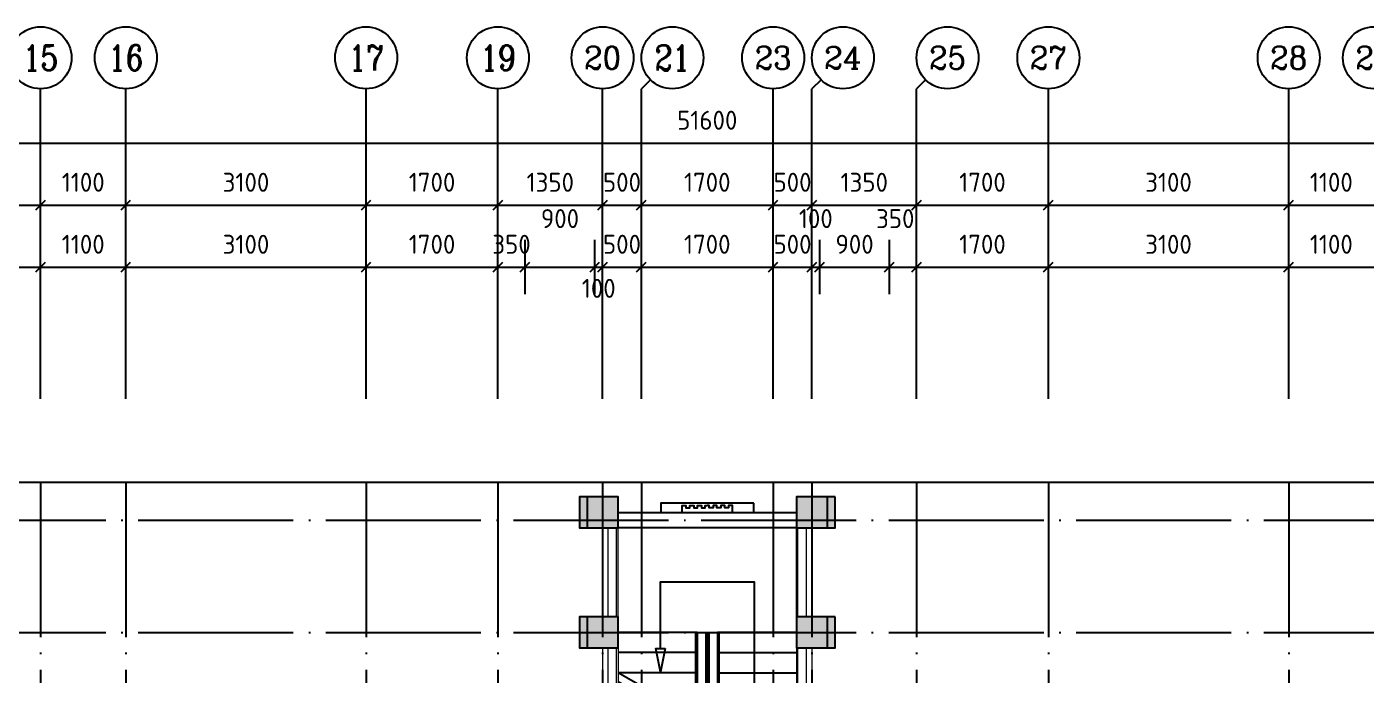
# Model space of a CAD drawing. Header units: millimetres. Extents: x -133666 to 880576, y -269375 to 86941.
# Drawn here: x -55733 to -38455, y -103391 to -95025 of the extents above; entities that cross this region are included whole.
import ezdxf
from ezdxf.enums import TextEntityAlignment as Align

# ---------------------------------------------------------------- set-up
doc = ezdxf.new("R2010")
doc.units = ezdxf.units.MM
doc.header["$LTSCALE"] = 1000
doc.linetypes.add('DOTE', pattern=[2.42, 2, -0.2, 0.02, -0.2])
doc.layers.get('0').update_dxf_attribs({"linetype": 'CONTINUOUS'})
doc.layers.add('0看线', color=9, linetype='CONTINUOUS', lineweight=0)
for name, color, linetype in [('0铝板', 34, 'CONTINUOUS'), ('AXIS_TEXT', 7, 'CONTINUOUS'), ('AXIS_轴号_A', 4, 'CONTINUOUS'), ('AXIS_轴文_A', 7, 'CONTINUOUS'), ('AXIS_轴线_A', 1, 'DOTE'), ('COLU_柱墙_A', 2, 'CONTINUOUS'), ('DIM_符号_A', 3, 'CONTINUOUS'), ('HATCH_通用填充_A', 251, 'CONTINUOUS'), ('STAIR_楼电梯_A', 9, 'CONTINUOUS'), ('WALL_填充墙_A', 2, 'CONTINUOUS')]:
    doc.layers.add(name, color=color, linetype=linetype)
doc.styles.add('_TCH_AXIS', font='COMPLEX', dxfattribs={"bigfont": 'GBCBIG'})
doc.styles.add('CADReader_TextStyle', font='tssdeng.shx', dxfattribs={"height": 0.2, "bigfont": 'gbcbig.shx'})
doc.styles.add('COMPLEX', font='COMPLEX')

# ---------------------------------------------------------------- blocks, each defined once
blk = doc.blocks.new('tgueuiisyeuuw')
at = {"layer": 'HATCH_通用填充_A'}
h = blk.add_hatch(color=256, dxfattribs=at)
h.dxf.hatch_style = 1
h.paths.add_polyline_path([(2740, -1590), (2740, -1990), (3140, -1990), (3140, -1590)])
at = {"layer": '0看线'}
for p, q in [((240, -1590), (240, -440)), ((310, -1590), (310, -440)), ((420, -1590), (420, -440)), ((440, -1590), (440, -440)), ((2740, -1590), (2740, -440)), ((2760, -1590), (2760, -440)), ((2870, -1590), (2870, -440)), ((2940, -1590), (2940, -440)), ((240, -1990), (240, -3870)), ((310, -3870), (310, -1990)), ((420, -3870), (420, -1990)), ((440, -1990), (440, -3870)), ((2740, -1990), (2740, -3870)), ((2760, -3870), (2760, -1990)), ((2870, -3870), (2870, -1990)), ((2940, -1990), (2940, -3870)), ((-810, -3740), (240, -3740)), ((2940, -3740), (3990, -3740)), ((-810, -3890), (240, -3890)), ((2940, -3890), (3990, -3890))]:
    blk.add_line(p, q, dxfattribs=at)
for points in [[(-1140, -4140), (-1140, -5440)], [(-810, -4140), (-810, -5440)], [(3990, -4140), (3990, -5440)], [(4320, -4140), (4320, -5440)]]:
    blk.add_lwpolyline(points, dxfattribs=at)
at = {"layer": '0铝板'}
for points in [[(990, -120), (2190, -120), (2190, -240), (990, -240), (990, -120)], [(1265, -240), (1265, -150), (1315, -150), (1315, -180), (1365, -180), (1365, -150), (1415, -150), (1415, -180), (1465, -180), (1465, -150), (1515, -150), (1515, -180), (1565, -180), (1565, -150), (1590, -150)], [(1915, -240), (1915, -150), (1865, -150), (1865, -180), (1815, -180), (1815, -150), (1765, -150), (1765, -180), (1715, -180), (1715, -150), (1665, -150), (1665, -180), (1615, -180), (1615, -150), (1590, -150)]]:
    blk.add_lwpolyline(points, dxfattribs=at)
at = {"layer": 'COLU_柱墙_A', "linetype": 'Continuous'}
for points in [[(440, -40), (440, -440), (40, -440), (40, -40), (440, -40)], [(3140, -40), (3140, -440), (2740, -440), (2740, -40), (3140, -40)], [(440, -1590), (440, -1990), (40, -1990), (40, -1590), (440, -1590)], [(3140, -1590), (3140, -1990), (2740, -1990), (2740, -1590), (3140, -1590)], [(-810, -4140), (-810, -3740), (-1210, -3740), (-1210, -4140), (-810, -4140)], [(4390, -4140), (4390, -3740), (3990, -3740), (3990, -4140), (4390, -4140)]]:
    blk.add_lwpolyline(points, dxfattribs=at)
at = {"layer": 'STAIR_楼电梯_A'}
for p, q in [((440, -1790), (1460, -1790)), ((1460, -1790), (500, -1790)), ((1440, -1790), (1440, -3870)), ((1460, -1790), (1460, -3870)), ((1720, -1790), (1460, -1790)), ((1570, -1790), (1570, -3870)), ((1610, -1790), (1570, -1790)), ((1590, -2974), (1590, -1790)), ((1590, -1790), (1590, -3870)), ((1590, -2974), (1590, -1790)), ((1590, -1790), (1590, -2974)), ((1590, -1790), (1590, -3870)), ((1610, -1790), (1610, -3870)), ((1720, -1790), (2740, -1790)), ((1720, -1790), (1720, -3870)), ((1730, -1790), (2680, -1790)), ((1740, -1790), (1740, -3870)), ((1440, -2050), (440, -2050)), ((1740, -2050), (2740, -2050)), ((1440, -2310), (440, -2310)), ((1740, -2310), (2740, -2310)), ((2212, -2615), (2740, -2310)), ((1440, -2570), (440, -2570)), ((1740, -2570), (2290, -2570)), ((2239, -2715), (2740, -2426)), ((2490, -2570), (2740, -2570)), ((1590, -2974), (2074, -2695)), ((2101, -2795), (2054, -2623)), ((2054, -2623), (2260, -2795)), ((2260, -2795), (2212, -2615)), ((1440, -2830), (440, -2830)), ((1590, -3090), (2101, -2795)), ((1740, -2830), (1840, -2830)), ((2040, -2830), (2740, -2830)), ((1440, -3090), (440, -3090)), ((1590, -3870), (1590, -3090)), ((1590, -3870), (1590, -3090)), ((1590, -3090), (1590, -3870)), ((1740, -3090), (2740, -3090)), ((1440, -3350), (440, -3350)), ((1740, -3350), (2740, -3350)), ((1440, -3610), (440, -3610)), ((1740, -3610), (2740, -3610)), ((1460, -3870), (440, -3870)), ((1720, -3870), (1460, -3870)), ((1720, -3870), (2740, -3870))]:
    blk.add_line(p, q, dxfattribs=at)
at = {"layer": 'WALL_填充墙_A', "linetype": 'Continuous'}
blk.add_lwpolyline([(2740, -440), (2740, -240), (440, -240), (440, -440), (2740, -440)], dxfattribs=at)
blk = doc.blocks.new('A$C2E3860E6')
at = {"layer": 'HATCH_通用填充_A'}
h = blk.add_hatch(color=256, dxfattribs=at)
h.dxf.hatch_style = 1
h.paths.add_polyline_path([(39600, 200), (40000, 200), (40000, 0), (39400, 0), (39400, 850), (39600, 850)])
h.paths.add_polyline_path([(46600, 200), (46200, 200), (46200, 0), (46800, 0), (46800, 850), (46600, 850)])
h.paths.add_polyline_path([(22400, 200), (22800, 200), (22800, 0), (22200, 0), (22200, 850), (22400, 850)])
h.paths.add_polyline_path([(29400, 200), (29000, 200), (29000, 0), (29600, 0), (29600, 850), (29400, 850)])
h.paths.add_polyline_path([(41950, 15750), (41450, 15750), (41450, 15350), (41950, 15350)])
h.paths.add_polyline_path([(44750, 15750), (44250, 15750), (44250, 15350), (44750, 15350)])
h.paths.add_polyline_path([(38600, 9900), (38600, 10750), (38800, 10750), (38800, 9900)])
h.paths.add_polyline_path([(47600, 9900), (47600, 10750), (47400, 10750), (47400, 9900)])
h.paths.add_polyline_path([(41950, 17300), (41450, 17300), (41450, 16900), (41950, 16900)])
h.paths.add_polyline_path([(44750, 17300), (44250, 17300), (44250, 16900), (44750, 16900)])
h.paths.add_polyline_path([(40800, 13600), (40300, 13600), (40300, 13200), (40800, 13200)])
h.paths.add_polyline_path([(45900, 13600), (45400, 13600), (45400, 13200), (45900, 13200)])
h.paths.add_polyline_path([(35700, 11700), (35700, 11200), (35500, 11200), (35500, 11900), (36350, 11900), (36350, 11700)])
h.paths.add_polyline_path([(34600, 9900), (34600, 8450), (34400, 8450), (34400, 10100), (34600, 10100)])
h.paths.add_polyline_path([(35150, 5900), (34600, 5900), (34600, 6550), (34400, 6550), (34400, 5700), (35150, 5700)])
h.paths.add_polyline_path([(43200, 5900), (43000, 5900), (43000, 5050), (43200, 5050)])
h.paths.add_polyline_path([(43850, 11700), (43850, 11300), (44050, 11300), (44050, 11900), (42150, 11900), (42150, 9900), (44050, 9900), (44050, 10500), (43850, 10500), (43850, 10100), (42350, 10100), (42350, 11700)])
h.paths.add_polyline_path([(50500, 11700), (50500, 11200), (50700, 11200), (50700, 11900), (49850, 11900), (49850, 11700)])
h.paths.add_polyline_path([(51600, 9900), (51600, 8450), (51800, 8450), (51800, 10100), (51600, 10100)])
h.paths.add_polyline_path([(51050, 5900), (51600, 5900), (51600, 6550), (51800, 6550), (51800, 5700), (51050, 5700)])
h.paths.add_polyline_path([(24750, 15750), (24250, 15750), (24250, 15350), (24750, 15350)])
h.paths.add_polyline_path([(27550, 15750), (27050, 15750), (27050, 15350), (27550, 15350)])
h.paths.add_polyline_path([(21400, 9900), (21400, 10750), (21600, 10750), (21600, 9900)])
h.paths.add_polyline_path([(30400, 9900), (30400, 10750), (30200, 10750), (30200, 9900)])
h.paths.add_polyline_path([(24750, 17300), (24250, 17300), (24250, 16900), (24750, 16900)])
h.paths.add_polyline_path([(27550, 17300), (27050, 17300), (27050, 16900), (27550, 16900)])
h.paths.add_polyline_path([(23600, 13600), (23100, 13600), (23100, 13200), (23600, 13200)])
h.paths.add_polyline_path([(28700, 13600), (28200, 13600), (28200, 13200), (28700, 13200)])
h.paths.add_polyline_path([(18500, 11700), (18500, 11200), (18300, 11200), (18300, 11900), (19150, 11900), (19150, 11700)])
h.paths.add_polyline_path([(17400, 9900), (17400, 8450), (17200, 8450), (17200, 10100), (17400, 10100)], flags=17)
h.paths.add_polyline_path([(17950, 5900), (17400, 5900), (17400, 6550), (17200, 6550), (17200, 5700), (17950, 5700)])
h.paths.add_polyline_path([(26000, 5900), (25800, 5900), (25800, 5050), (26000, 5050)])
h.paths.add_polyline_path([(25150, 11700), (25150, 11300), (24950, 11300), (24950, 11900), (26850, 11900), (26850, 9900), (24950, 9900), (24950, 10500), (25150, 10500), (25150, 10100), (26650, 10100), (26650, 11700)])
h.paths.add_polyline_path([(33300, 11700), (33300, 11200), (33500, 11200), (33500, 11900), (32650, 11900), (32650, 11700)])
h.paths.add_polyline_path([(34400, 9900), (34400, 8450), (34600, 8450), (34600, 10100), (34400, 10100)])
h.paths.add_polyline_path([(33850, 5900), (34400, 5900), (34400, 6550), (34600, 6550), (34600, 5700), (33850, 5700)])
h.paths.add_polyline_path([(9850, 15750), (10350, 15750), (10350, 15350), (9850, 15350)])
h.paths.add_polyline_path([(7050, 15750), (7550, 15750), (7550, 15350), (7050, 15350)])
h.paths.add_polyline_path([(13200, 9900), (13200, 10750), (13000, 10750), (13000, 9900)])
h.paths.add_polyline_path([(4200, 9900), (4200, 10750), (4400, 10750), (4400, 9900)])
h.paths.add_polyline_path([(9850, 17300), (10350, 17300), (10350, 16900), (9850, 16900)])
h.paths.add_polyline_path([(7050, 17300), (7550, 17300), (7550, 16900), (7050, 16900)])
h.paths.add_polyline_path([(11000, 13600), (11500, 13600), (11500, 13200), (11000, 13200)])
h.paths.add_polyline_path([(5900, 13600), (6400, 13600), (6400, 13200), (5900, 13200)])
h.paths.add_polyline_path([(16100, 11700), (16100, 11200), (16300, 11200), (16300, 11900), (15450, 11900), (15450, 11700)])
h.paths.add_polyline_path([(5200, 200), (5600, 200), (5600, 0), (5000, 0), (5000, 850), (5200, 850)])
h.paths.add_polyline_path([(17200, 9900), (17200, 8450), (17400, 8450), (17400, 10100), (17200, 10100)])
h.paths.add_polyline_path([(16650, 5900), (17200, 5900), (17200, 6550), (17400, 6550), (17400, 5700), (16650, 5700)])
h.paths.add_polyline_path([(12200, 200), (11800, 200), (11800, 0), (12400, 0), (12400, 850), (12200, 850)])
h.paths.add_polyline_path([(8600, 5900), (8800, 5900), (8800, 5050), (8600, 5050)])
h.paths.add_polyline_path([(9450, 11700), (9450, 11300), (9650, 11300), (9650, 11900), (7750, 11900), (7750, 9900), (9650, 9900), (9650, 10500), (9450, 10500), (9450, 10100), (7950, 10100), (7950, 11700)])
h.paths.add_polyline_path([(1300, 11700), (1300, 11200), (1100, 11200), (1100, 11900), (1950, 11900), (1950, 11700)])
h.paths.add_polyline_path([(200, 9900), (200, 8450), (0, 8450), (0, 10100), (200, 10100)])
h.paths.add_polyline_path([(750, 5900), (200, 5900), (200, 6550), (0, 6550), (0, 5700), (750, 5700)])
edge = h.paths.add_edge_path()
edge.add_line((38750, 5900), (38750, 5700))
edge.add_line((38750, 5700), (39400, 5700))
edge.add_line((39400, 5700), (39400, 5200))
edge.add_line((39400, 5200), (39600, 5200))
edge.add_line((39600, 5200), (39600, 5900))
edge.add_line((39600, 5900), (38750, 5900))
edge.add_line((47450, 5900), (47450, 5700))
edge.add_line((47450, 5700), (46800, 5700))
edge.add_line((46800, 5700), (46800, 5200))
edge.add_line((46800, 5200), (46600, 5200))
edge.add_line((46600, 5200), (46600, 5900))
edge.add_line((46600, 5900), (47450, 5900))
edge.add_line((21550, 5900), (21550, 5700))
edge.add_line((21550, 5700), (22200, 5700))
edge.add_line((22200, 5700), (22200, 5200))
edge.add_line((22200, 5200), (22400, 5200))
edge.add_line((22400, 5200), (22400, 5900))
edge.add_line((22400, 5900), (21550, 5900))
edge.add_line((30250, 5900), (30250, 5700))
edge.add_line((30250, 5700), (29600, 5700))
edge.add_line((29600, 5700), (29600, 5200))
edge.add_line((29600, 5200), (29400, 5200))
edge.add_line((29400, 5200), (29400, 5900))
edge.add_line((29400, 5900), (30250, 5900))
edge.add_line((13050, 5900), (13050, 5700))
edge.add_line((13050, 5700), (12400, 5700))
edge.add_line((12400, 5700), (12400, 5200))
edge.add_line((12400, 5200), (12200, 5200))
edge.add_line((12200, 5200), (12200, 5900))
edge.add_line((12200, 5900), (13050, 5900))
edge.add_line((4350, 5900), (4350, 5700))
edge.add_line((4350, 5700), (5000, 5700))
edge.add_line((5000, 5700), (5000, 5200))
edge.add_line((5000, 5200), (5200, 5200))
edge.add_line((5200, 5200), (5200, 5900))
edge.add_line((5200, 5900), (4350, 5900))
at = {"layer": 'COLU_柱墙_A'}
for points in [[(24750, 17300), (24250, 17300), (24250, 16900), (24750, 16900)], [(27550, 17300), (27050, 17300), (27050, 16900), (27550, 16900)], [(24750, 15750), (24250, 15750), (24250, 15350), (24750, 15350)], [(27550, 15750), (27050, 15750), (27050, 15350), (27550, 15350)]]:
    blk.add_lwpolyline(points, close=True, dxfattribs=at)
blk = doc.blocks.new('_AXISO')
blk.add_circle((0, 0), 0.5)
at = {"layer": 'AXIS_TEXT', "style": 'COMPLEX', "width": 1.041667}
blk.add_attdef('A', text='', height=0.56, dxfattribs=at).set_placement((-0.25, -0.28), (0.25, -0.28), align=Align.FIT)

msp = doc.modelspace()

# ---------------------------------------------------------------- linework, layer by layer
msp.add_lwpolyline([(-20255, -119189.6), (-73655, -119189.6), (-73655, -100899.6), (-20255, -100899.6)], close=True)
at = {"layer": 'AXIS_轴号_A'}
for p, q in [((-47687.9, -95707.6), (-47805, -95824.7)), ((-45487.9, -95707.6), (-45605, -95824.7)), ((-44137.9, -95707.6), (-44255, -95824.7)), ((-55555, -99824.7), (-55555, -95824.7)), ((-54455, -99824.7), (-54455, -95824.7)), ((-51355, -99824.7), (-51355, -95824.7)), ((-49655, -99824.7), (-49655, -95824.7)), ((-48305, -99824.7), (-48305, -95824.7)), ((-47805, -99824.7), (-47805, -95824.7)), ((-46105, -99824.7), (-46105, -95824.7)), ((-45605, -99824.7), (-45605, -95824.7)), ((-44255, -99824.7), (-44255, -95824.7)), ((-42555, -99824.7), (-42555, -95824.7)), ((-39455, -99824.7), (-39455, -95824.7))]:
    msp.add_line(p, q, dxfattribs=at)
at = {"layer": 'AXIS_轴号_A', "linetype": 'Continuous'}
for points in [[(-72755, -99824.7), (-72755, -96524.7), (-21155, -96524.7), (-21155, -99824.7)], [(-55555, -97674.7), (-55555, -96974.7)], [(-54455, -97674.7), (-54455, -96974.7)], [(-51355, -97674.7), (-51355, -96974.7)], [(-49655, -97674.7), (-49655, -96974.7)], [(-48305, -97674.7), (-48305, -96974.7)], [(-47805, -97674.7), (-47805, -96974.7)], [(-46105, -97674.7), (-46105, -96974.7)], [(-45605, -97674.7), (-45605, -96974.7)], [(-44255, -97674.7), (-44255, -96974.7)], [(-42555, -97674.7), (-42555, -96974.7)], [(-39455, -97674.7), (-39455, -96974.7)], [(-55616.9, -97386.6), (-55493.2, -97262.9)], [(-54516.9, -97386.6), (-54393.2, -97262.9)], [(-51416.9, -97386.6), (-51293.2, -97262.9)], [(-49716.9, -97386.6), (-49593.2, -97262.9)], [(-48366.9, -97386.6), (-48243.2, -97262.9)], [(-47866.9, -97386.6), (-47743.2, -97262.9)], [(-46166.9, -97386.6), (-46043.2, -97262.9)], [(-45666.9, -97386.6), (-45543.2, -97262.9)], [(-44316.9, -97386.6), (-44193.2, -97262.9)], [(-42616.9, -97386.6), (-42493.2, -97262.9)], [(-39516.9, -97386.6), (-39393.2, -97262.9)], [(-72755, -99824.7), (-72755, -97324.7), (-21155, -97324.7), (-21155, -99824.7)], [(-55555, -98474.7), (-55555, -97774.7)], [(-54455, -98474.7), (-54455, -97774.7)], [(-51355, -98474.7), (-51355, -97774.7)], [(-49655, -98474.7), (-49655, -97774.7)], [(-49305, -98474.7), (-49305, -97774.7)], [(-48405, -98474.7), (-48405, -97774.7)], [(-48305, -98474.7), (-48305, -97774.7)], [(-47805, -98474.7), (-47805, -97774.7)], [(-46105, -98474.7), (-46105, -97774.7)], [(-45605, -98474.7), (-45605, -97774.7)], [(-45505, -98474.7), (-45505, -97774.7)], [(-44605, -98474.7), (-44605, -97774.7)], [(-44255, -98474.7), (-44255, -97774.7)], [(-42555, -98474.7), (-42555, -97774.7)], [(-39455, -98474.7), (-39455, -97774.7)], [(-72755, -100624.7), (-72755, -98124.7), (-21155, -98124.7), (-21155, -100624.7)], [(-55616.9, -98186.6), (-55493.2, -98062.9)], [(-54516.9, -98186.6), (-54393.2, -98062.9)], [(-51416.9, -98186.6), (-51293.2, -98062.9)], [(-49716.9, -98186.6), (-49593.2, -98062.9)], [(-49366.9, -98186.6), (-49243.2, -98062.9)], [(-48466.9, -98186.6), (-48343.2, -98062.9)], [(-48366.9, -98186.6), (-48243.2, -98062.9)], [(-47866.9, -98186.6), (-47743.2, -98062.9)], [(-46166.9, -98186.6), (-46043.2, -98062.9)], [(-45666.9, -98186.6), (-45543.2, -98062.9)], [(-45566.9, -98186.6), (-45443.2, -98062.9)], [(-44666.9, -98186.6), (-44543.2, -98062.9)], [(-44316.9, -98186.6), (-44193.2, -98062.9)], [(-42616.9, -98186.6), (-42493.2, -98062.9)], [(-39516.9, -98186.6), (-39393.2, -98062.9)]]:
    msp.add_lwpolyline(points, dxfattribs=at)
at = {"layer": 'AXIS_轴线_A', "linetype": 'DOTE'}
for p, q in [((-55555, -100899.6), (-55555, -119189.6)), ((-55555, -100899.6), (-55555, -119189.6)), ((-55555, -100899.6), (-55555, -119189.6)), ((-55555, -100899.6), (-55555, -119189.6)), ((-54455, -100899.6), (-54455, -108389.6)), ((-51355, -100899.6), (-51355, -108389.6)), ((-49655, -100899.6, 0), (-49655, -108389.6, 0)), ((-48305, -100899.6), (-48305, -106589.6)), ((-47805, -100899.6), (-47805, -108389.6)), ((-46105, -100899.6), (-46105, -108389.6)), ((-45605, -100899.6), (-45605, -106589.6)), ((-44255, -100899.6), (-44255, -108389.6)), ((-42555, -100899.6), (-42555, -108389.6)), ((-39455, -100899.6), (-39455, -108389.6)), ((-73655, -101389.6), (-20255, -101389.6)), ((-73655, -102839.6), (-20255, -102839.6))]:
    msp.add_line(p, q, dxfattribs=at)
at = {"layer": 'DIM_符号_A', "linetype": 'Continuous'}
for points in [[(-47560, -103046.6), (-47560, -102184.1), (-46350, -102184.1), (-46350, -104789.6)], [(-47500, -103046.6), (-47560, -103346.6), (-47620, -103046.6), (-47500, -103046.6)]]:
    msp.add_lwpolyline(points, dxfattribs=at)

# ---------------------------------------------------------------- block references
at = {"xscale": -1}
msp.add_blockref('tgueuiisyeuuw', (-45365, -101049.6), dxfattribs=at)
at = {"layer": 'AXIS_轴号_A'}
ref = msp.add_blockref('_AXISO', (-55555, -95424.7), dxfattribs=dict(at, xscale=800, yscale=800, zscale=800))
ref.add_attrib('A', '15', dxfattribs={"layer": 'AXIS_轴文_A', "height": 328.45, "style": '_TCH_AXIS'}).set_placement((-55781.8, -95589), (-55328.3, -95589), align=Align.FIT)
ref = msp.add_blockref('_AXISO', (-54455, -95424.7), dxfattribs=dict(at, xscale=800, yscale=800, zscale=800))
ref.add_attrib('A', '16', dxfattribs={"layer": 'AXIS_轴文_A', "height": 328.45, "style": '_TCH_AXIS'}).set_placement((-54681.8, -95589), (-54228.3, -95589), align=Align.FIT)
ref = msp.add_blockref('_AXISO', (-51355, -95424.7), dxfattribs=dict(at, xscale=800, yscale=800, zscale=800))
ref.add_attrib('A', '17', dxfattribs={"layer": 'AXIS_轴文_A', "height": 328.45, "style": '_TCH_AXIS'}).set_placement((-51581.8, -95589), (-51128.3, -95589), align=Align.FIT)
ref = msp.add_blockref('_AXISO', (-49655, -95424.7), dxfattribs=dict(at, xscale=800, yscale=800, zscale=800))
ref.add_attrib('A', '19', dxfattribs={"layer": 'AXIS_轴文_A', "height": 328.45, "style": '_TCH_AXIS'}).set_placement((-49881.8, -95589), (-49428.3, -95589), align=Align.FIT)
ref = msp.add_blockref('_AXISO', (-48305, -95424.7), dxfattribs=dict(at, xscale=800, yscale=800, zscale=800))
ref.add_attrib('A', '20', dxfattribs={"layer": 'AXIS_轴文_A', "height": 294.28, "style": '_TCH_AXIS'}).set_placement((-48543.3, -95571.9), (-48066.8, -95571.9), align=Align.FIT)
ref = msp.add_blockref('_AXISO', (-47405, -95424.7), dxfattribs=dict(at, xscale=800, yscale=800, zscale=800))
ref.add_attrib('A', '21', dxfattribs={"layer": 'AXIS_轴文_A', "height": 328.45, "style": '_TCH_AXIS'}).set_placement((-47631.8, -95589), (-47178.3, -95589), align=Align.FIT)
ref = msp.add_blockref('_AXISO', (-46105, -95424.7), dxfattribs=dict(at, xscale=800, yscale=800, zscale=800))
ref.add_attrib('A', '23', dxfattribs={"layer": 'AXIS_轴文_A', "height": 294.28, "style": '_TCH_AXIS'}).set_placement((-46343.3, -95571.9), (-45866.8, -95571.9), align=Align.FIT)
ref = msp.add_blockref('_AXISO', (-45205, -95424.7), dxfattribs=dict(at, xscale=800, yscale=800, zscale=800))
ref.add_attrib('A', '24', dxfattribs={"layer": 'AXIS_轴文_A', "height": 282.17, "style": '_TCH_AXIS'}).set_placement((-45446.9, -95565.8), (-44963.2, -95565.8), align=Align.FIT)
ref = msp.add_blockref('_AXISO', (-43855, -95424.7), dxfattribs=dict(at, xscale=800, yscale=800, zscale=800))
ref.add_attrib('A', '25', dxfattribs={"layer": 'AXIS_轴文_A', "height": 294.28, "style": '_TCH_AXIS'}).set_placement((-44093.3, -95571.9), (-43616.8, -95571.9), align=Align.FIT)
ref = msp.add_blockref('_AXISO', (-42555, -95424.7), dxfattribs=dict(at, xscale=800, yscale=800, zscale=800))
ref.add_attrib('A', '27', dxfattribs={"layer": 'AXIS_轴文_A', "height": 294.28, "style": '_TCH_AXIS'}).set_placement((-42793.3, -95571.9), (-42316.8, -95571.9), align=Align.FIT)
ref = msp.add_blockref('_AXISO', (-39455, -95424.7), dxfattribs=dict(at, xscale=800, yscale=800, zscale=800))
ref.add_attrib('A', '28', dxfattribs={"layer": 'AXIS_轴文_A', "height": 294.28, "style": '_TCH_AXIS'}).set_placement((-39693.3, -95571.9), (-39216.8, -95571.9), align=Align.FIT)
ref = msp.add_blockref('_AXISO', (-38355, -95424.7), dxfattribs=dict(at, xscale=800, yscale=800, zscale=800))
ref.add_attrib('A', '29', dxfattribs={"layer": 'AXIS_轴文_A', "height": 294.28, "style": '_TCH_AXIS'}).set_placement((-38593.3, -95571.9), (-38116.8, -95571.9), align=Align.FIT)
at = {"layer": 'HATCH_通用填充_A'}
msp.add_blockref('A$C2E3860E6', (-72855, -118389.6), dxfattribs=at)

# ---------------------------------------------------------------- texts
at = {"layer": 'AXIS_轴号_A', "color": 7, "style": 'CADReader_TextStyle'}
for s, p in [('51600', (-46955, -96230.7)), ('1100', (-55005, -97030.7)), ('3100', (-52905, -97030.7)), ('1700', (-50505, -97030.7)), ('1350', (-48980, -97030.7)), ('500', (-48055, -97030.7)), ('1700', (-46955, -97030.7)), ('500', (-45855, -97030.7)), ('1350', (-44930, -97030.7)), ('1700', (-43405, -97030.7)), ('3100', (-41005, -97030.7)), ('1100', (-38905, -97030.7)), ('900', (-48855, -97499.7)), ('100', (-45555, -97499.7)), ('350', (-44530, -97499.7)), ('1100', (-55005, -97830.7)), ('3100', (-52905, -97830.7)), ('1700', (-50505, -97830.7)), ('350', (-49480, -97830.7)), ('500', (-48055, -97830.7)), ('1700', (-46955, -97830.7)), ('500', (-45855, -97830.7)), ('900', (-45055, -97830.7)), ('1700', (-43405, -97830.7)), ('3100', (-41005, -97830.7)), ('1100', (-38905, -97830.7)), ('100', (-48355, -98399.7))]:
    msp.add_text(s, height=245, dxfattribs=at).set_placement(p, align=Align.MIDDLE)

doc.saveas('drawing.dxf')
